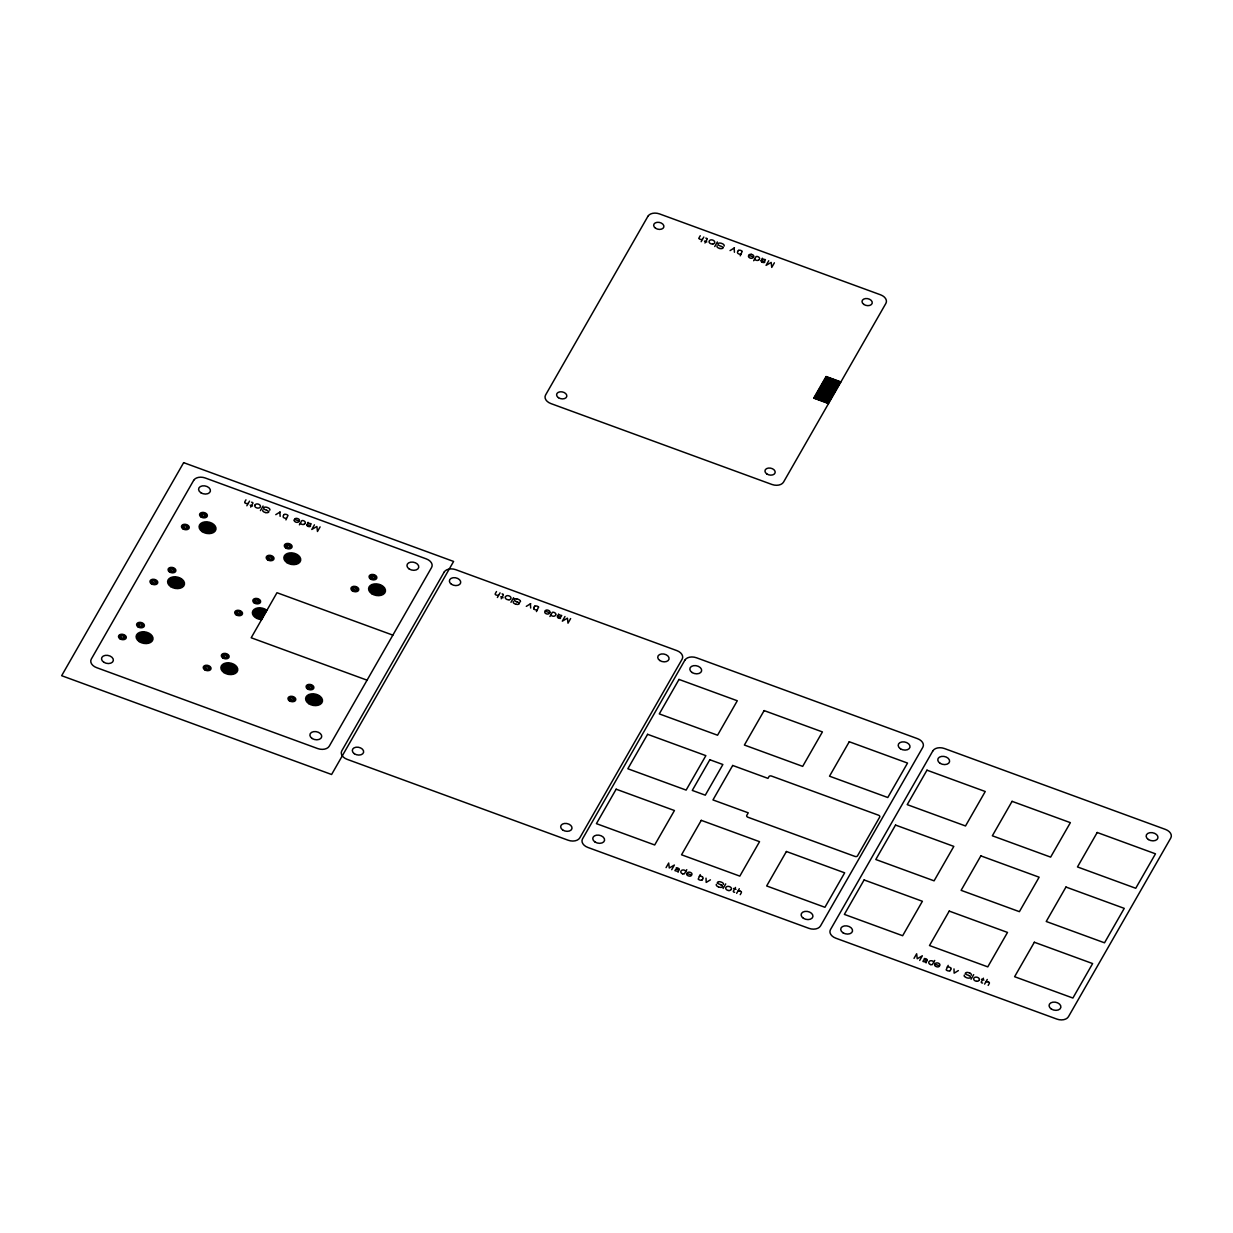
<?xml version="1.0" encoding="UTF-8"?>
<svg xmlns="http://www.w3.org/2000/svg" width="1233" height="1233" viewBox="0 0 1233 1233"><rect width="100%" height="100%" fill="white"/><g stroke="black" fill="none" stroke-linecap="round" stroke-linejoin="round"><path stroke-width="1.5" d="M306.832 525.104L307.341 526.059M557.362 616.793L557.871 617.748M761.115 261.026L761.624 261.982M679.337 869.404L678.982 868.556M927.293 960.153L926.939 959.305M723.401 884.431L723.447 883.753A1.957 1.325 11.6 0 0 723.124 883.229A3.113 2.096 11.6 0 0 721.968 882.412A9.278 6.257 11.6 0 0 721.428 882.181L721.32 882.15A3.884 2.62 11.6 0 0 720.534 881.888A2.42 1.634 11.6 0 0 717.298 882.751M971.357 975.18L971.388 974.502A1.957 1.325 11.6 0 0 971.08 973.978A3.113 2.096 11.6 0 0 969.924 973.161M262.799 509.938L262.737 510.755A1.957 1.325 11.6 0 0 263.045 511.279A3.113 2.096 11.6 0 0 264.201 512.096A9.278 6.257 11.6 0 0 264.756 512.327L264.848 512.358A3.884 2.62 11.6 0 0 265.634 512.604M513.329 601.627L513.267 602.444A1.957 1.325 11.6 0 0 513.575 602.968A3.113 2.096 11.6 0 0 514.731 603.785A9.278 6.257 11.6 0 0 515.286 604.016L515.379 604.047A3.884 2.62 11.6 0 0 516.165 604.309M717.082 245.86L717.02 246.677A1.957 1.325 11.6 0 0 717.329 247.201A3.113 2.096 11.6 0 0 718.485 248.003A9.278 6.257 11.6 0 0 719.039 248.234L719.132 248.28A3.884 2.62 11.6 0 0 719.918 248.527M306.986 524.749L307.926 523.1A2.774 1.88 11.6 0 0 308.065 522.314M557.516 616.438L558.457 614.789A2.774 1.88 11.6 0 0 558.595 614.003M761.27 260.656L762.21 259.007A2.774 1.88 11.6 0 0 762.348 258.221M926.199 962.156L927.139 960.507A8.585 5.795 11.6 0 1 925.937 960.276L925.027 960.045A3.021 2.034 11.6 0 0 923.794 959.86L922.931 961.447L926.199 962.202A2.774 1.88 11.6 0 0 926.075 962.942M260.456 510.616L263.076 506.023M510.986 602.305L513.606 597.712M714.739 246.538L717.359 241.945M723.093 888.484L725.728 883.891M971.049 979.233L973.685 974.64M244.704 502.016L245.968 499.843M246.862 505.777L249.528 501.137M250.684 507.087L252.873 503.264M285.933 519.894L287.998 515.44A2.959 1.988 11.6 0 0 284.129 514.392M314.446 524.826L311.795 529.466L316.896 526.491L317.467 531.485L320.102 526.876M495.25 593.705L496.498 591.532M698.988 237.938L700.236 235.75M497.392 597.481L500.059 592.842M701.145 241.699L703.812 237.06M501.214 598.776L503.403 594.953M704.968 242.993L707.156 239.171M536.463 611.583L538.528 607.129M740.216 255.817L742.235 251.316A2.959 1.988 11.6 0 0 738.413 250.314M564.976 616.515L562.325 621.155L567.427 618.18L567.997 623.174L570.632 618.565M768.729 260.749L766.078 265.372L771.18 262.398L771.75 267.391L774.386 262.799M823.906 395.993L830.734 384.064M666.067 867.631L668.702 863.023L669.272 868.017L674.374 865.042L671.723 869.681M700.236 874.613L698.217 879.114A2.959 1.988 11.6 0 0 702.039 880.115M733.296 891.243L735.5 887.421M736.656 893.355L739.307 888.716M740.216 894.665L741.465 892.492M914.023 958.38L916.658 953.772L917.229 958.765L922.33 955.791L919.679 960.43M948.192 965.362L946.173 969.862A2.959 1.988 11.6 0 0 949.996 970.864M981.252 981.992L983.456 978.17M984.612 984.104L987.263 979.464M988.172 985.414L989.421 983.24M299.388 524.826L301.761 520.696A1.896 1.279 11.6 0 1 303.549 520.727A2.805 1.896 11.6 0 1 305.198 523.362M753.671 260.749L756.045 256.618A1.896 1.279 11.6 0 1 757.833 256.649A2.805 1.896 11.6 0 1 759.482 259.284A3.591 2.42 11.6 0 1 758.218 260.333M549.918 616.515L552.292 612.385A1.896 1.279 11.6 0 1 554.079 612.416A2.805 1.896 11.6 0 1 555.729 615.067M686.781 869.681L684.407 873.812A1.896 1.279 11.6 0 1 682.62 873.781M934.737 960.43L932.364 964.56A1.896 1.279 11.6 0 1 930.576 964.53M310.516 526.214L309.915 526.63A2.682 1.819 11.6 0 1 307.926 526.291L307.865 526.352M764.768 262.182L764.337 262.506A2.682 1.819 11.6 0 1 762.21 262.213L762.148 262.275M275.776 514.67L280.153 511.957M730.059 250.592L734.436 247.864M526.306 606.359L530.683 603.646M706.031 878.158L706.185 882.427L710.408 879.838M953.988 968.907L954.142 973.176L958.349 970.587M702.271 239.372L702.224 239.387A2.189 1.48 11.6 0 1 700.421 239.372A1.896 1.279 11.6 0 1 699.003 238.586M247.941 503.465L247.987 503.449A2.189 1.48 11.6 0 1 246.138 503.449A1.896 1.279 11.6 0 1 244.72 502.679M498.517 595.138L498.471 595.154A2.189 1.48 11.6 0 1 496.668 595.154A1.896 1.279 11.6 0 1 495.25 594.368M738.182 891.058L738.243 891.043A2.189 1.48 11.6 0 1 740.031 891.043M986.138 981.807L986.184 981.792A2.189 1.48 11.6 0 1 987.987 981.807M762.21 258.961L765.431 259.67L764.707 261.273A3.021 2.034 11.6 0 1 763.489 261.149L762.626 260.918A8.585 5.795 11.6 0 0 761.316 260.625M307.926 523.054L311.148 523.748L310.423 525.366A3.021 2.034 11.6 0 1 309.206 525.227L308.342 525.011A8.585 5.795 11.6 0 0 307.032 524.703M558.457 614.743L561.724 615.498L560.861 617.055A3.021 2.034 11.6 0 1 559.736 616.932L558.734 616.67A8.585 5.795 11.6 0 0 557.563 616.392M678.088 871.469L674.929 870.652L675.838 869.142A3.021 2.034 11.6 0 1 676.963 869.265L677.98 869.527A8.585 5.795 11.6 0 0 679.136 869.804L678.258 871.407A2.774 1.88 11.6 0 0 678.119 872.193M741.079 254.183L740.447 254.229A3.098 2.081 11.6 0 1 738.906 253.952A2.389 1.618 11.6 0 1 737.704 253.166A3.113 2.096 11.6 0 1 737.642 251.732M537.326 609.95L536.632 610.011A3.098 2.081 11.6 0 1 535.153 609.734A2.389 1.618 11.6 0 1 533.966 608.932M699.296 876.247L700.082 876.185A3.098 2.081 11.6 0 1 701.546 876.463M947.252 966.996L948.023 966.934A3.098 2.081 11.6 0 1 949.502 967.211A2.389 1.618 11.6 0 1 950.705 968.013M753.533 257.034L748.801 255.293A8.693 5.857 11.6 0 0 748.554 256.017M704.444 241.098L706.833 241.961M840.906 381.937L826.095 376.512L813.734 398.12L828.53 403.545M299.249 521.112L294.517 519.37A8.693 5.857 11.6 0 0 294.271 520.11M549.779 612.801L545.048 611.075A8.693 5.857 11.6 0 0 544.816 611.799A2.836 1.911 11.6 0 0 544.816 612.462A2.065 1.387 11.6 0 0 545.202 613.094A2.589 1.757 11.6 0 0 547.806 614.034L548.423 613.942A3.93 2.651 11.6 0 0 549.07 613.649L549.486 613.325A12.854 8.662 11.6 0 0 549.826 612.739L549.872 612.662A2.636 1.772 11.6 0 0 549.687 611.214A2.127 1.433 11.6 0 0 548.901 610.582A3.869 2.605 11.6 0 0 547.853 610.181A2.05 1.387 11.6 0 0 546.049 610.196A8.847 5.965 11.6 0 0 545.387 610.582M250.16 505.176L252.549 506.039M500.69 596.864L503.079 597.743M392.849 635.134L276.978 592.719L251.193 637.769L367.064 680.169M733.62 888.454L736.009 889.332M981.576 979.202L983.965 980.081M686.92 873.396L691.667 875.122A8.693 5.857 11.6 0 0 691.898 874.397A2.836 1.911 11.6 0 0 691.898 873.735A2.065 1.387 11.6 0 0 691.497 873.103A2.589 1.757 11.6 0 0 688.893 872.163L688.276 872.255A3.93 2.651 11.6 0 0 687.629 872.548L687.213 872.872A12.854 8.662 11.6 0 0 686.873 873.457A2.636 1.772 11.6 0 0 687.012 874.983A2.127 1.433 11.6 0 0 687.798 875.615A3.869 2.605 11.6 0 0 688.862 876.016A2.05 1.387 11.6 0 0 690.65 876A8.847 5.965 11.6 0 0 691.312 875.615M934.876 964.144L939.608 965.871A8.693 5.857 11.6 0 0 939.854 965.146A2.836 1.911 11.6 0 0 939.839 964.483A2.065 1.387 11.6 0 0 939.454 963.852A2.589 1.757 11.6 0 0 936.849 962.911L936.232 963.004A3.93 2.651 11.6 0 0 935.585 963.297L935.169 963.62A12.854 8.662 11.6 0 0 934.83 964.206A2.636 1.772 11.6 0 0 934.968 965.732A2.127 1.433 11.6 0 0 935.755 966.364A3.869 2.605 11.6 0 0 936.818 966.764A2.05 1.387 11.6 0 0 938.606 966.749A8.847 5.965 11.6 0 0 939.269 966.364M718.407 886.851L717.883 886.604A3.437 2.312 11.6 0 1 717.221 886.25A3.684 2.481 11.6 0 1 716.851 885.926A3.129 2.112 11.6 0 1 716.558 885.587A2.574 1.726 11.6 0 1 716.25 884.801A7.09 4.778 11.6 0 1 716.465 884.277M722.168 885.51L722.507 886.357A2.851 1.927 11.6 0 1 722.045 887.144A2.558 1.726 11.6 0 1 720.026 887.313A4.146 2.805 11.6 0 1 718.5 886.897M734.174 248.064L734.421 252.256M530.421 603.846L530.668 608.039M279.891 512.157L280.138 516.35M705.815 238.139A1.896 1.279 11.6 0 1 707.033 238.586M712.859 244.011A3.052 2.065 11.6 0 0 714.678 241.807A3.052 2.065 11.6 0 0 711.503 239.849A2.451 1.649 11.6 0 0 709.746 240.42L709.422 240.774A4.917 3.314 11.6 0 0 709.252 241.036A2.928 1.973 11.6 0 0 709.823 243.163A2.928 1.973 11.6 0 0 712.828 243.98M723.154 247.679A2.42 1.634 11.6 0 1 719.98 248.419M722.723 247.54A1.973 1.325 11.6 0 0 722.615 247.186A2.774 1.865 11.6 0 0 720.92 246.215A9.664 6.519 11.6 0 1 719.579 245.66A4.316 2.913 11.6 0 1 718.253 244.935L717.96 244.011A2.851 1.927 11.6 0 1 718.407 243.286A2.558 1.726 11.6 0 1 720.426 243.117A4.146 2.805 11.6 0 1 721.952 243.533L722.569 243.81A3.437 2.312 11.6 0 1 723.232 244.18A3.684 2.481 11.6 0 1 723.601 244.504A3.129 2.112 11.6 0 1 723.894 244.843A2.574 1.726 11.6 0 1 724.218 245.614A7.09 4.778 11.6 0 1 723.987 246.138M737.75 251.378A2.944 1.988 11.6 0 1 738.582 250.53M758.187 260.302A2.451 1.649 11.6 0 1 754.642 259.13M749.14 254.799A8.847 5.965 11.6 0 1 749.818 254.43A2.05 1.387 11.6 0 1 751.591 254.414M751.606 254.399A3.869 2.605 11.6 0 1 752.654 254.815A2.127 1.433 11.6 0 1 753.425 255.447A2.636 1.772 11.6 0 1 753.64 256.88L753.579 256.973A12.854 8.662 11.6 0 1 753.255 257.558L752.824 257.882A3.93 2.651 11.6 0 1 752.176 258.159L751.56 258.283A2.589 1.757 11.6 0 1 748.97 257.312A2.065 1.387 11.6 0 1 748.57 256.68A2.836 1.911 11.6 0 1 748.57 256.017M261.581 619.598A8.539 5.764 11.6 0 1 252.888 610.813A8.539 5.764 11.6 0 1 266.898 610.335M262.059 618.781A7.352 4.947 11.6 0 1 253.967 614.65A7.352 4.947 11.6 0 1 257.219 608.963A7.352 4.947 11.6 0 1 266.42 611.152M262.552 617.918A6.15 4.146 11.6 0 1 255.169 614.666A6.15 4.146 11.6 0 1 258.021 609.672A6.15 4.146 11.6 0 1 265.927 612.015M263.107 616.947A4.947 3.345 11.6 0 1 256.387 614.697A4.947 3.345 11.6 0 1 258.853 610.397A4.947 3.345 11.6 0 1 265.372 612.986M740.016 891.182A1.896 1.279 11.6 0 1 741.449 891.829M734.652 892.291A1.896 1.279 11.6 0 1 733.419 891.844M728.95 890.565A3.052 2.065 11.6 0 1 725.775 888.623A3.052 2.065 11.6 0 1 727.609 886.404A2.928 1.973 11.6 0 1 730.645 887.251A2.928 1.973 11.6 0 1 731.308 889.409M731.2 889.378A4.917 3.314 11.6 0 1 731.03 889.656L730.707 889.995A2.451 1.649 11.6 0 1 728.95 890.519M717.729 882.874A1.973 1.325 11.6 0 0 717.837 883.244A2.774 1.865 11.6 0 0 719.548 884.215A9.664 6.519 11.6 0 1 720.873 884.77M720.858 884.785A4.316 2.913 11.6 0 1 722.199 885.494M702.702 879.037A2.944 1.988 11.6 0 1 701.87 879.9M702.825 878.697A3.113 2.096 11.6 0 0 702.841 877.249A2.389 1.618 11.6 0 0 701.562 876.447M682.604 873.812A2.805 1.896 11.6 0 1 680.97 871.13A3.591 2.42 11.6 0 1 682.25 870.097A2.451 1.649 11.6 0 1 685.81 871.299M676.239 867.801A2.682 1.819 11.6 0 1 678.242 868.217M924.195 958.55A2.682 1.819 11.6 0 1 926.199 958.966M930.561 964.56A2.805 1.896 11.6 0 1 928.927 961.879A3.591 2.42 11.6 0 1 930.206 960.846A2.451 1.649 11.6 0 1 933.766 962.048M950.658 969.785A2.944 1.988 11.6 0 1 949.826 970.648M950.797 967.997A3.113 2.096 11.6 0 1 950.782 969.446M969.924 973.161A9.278 6.257 11.6 0 0 969.385 972.929L969.277 972.899A3.884 2.62 11.6 0 0 968.491 972.637A2.42 1.634 11.6 0 0 965.254 973.5M965.686 973.623A1.973 1.325 11.6 0 0 965.793 973.993A2.774 1.865 11.6 0 0 967.489 974.964A9.664 6.519 11.6 0 1 968.83 975.519M968.814 975.534A4.316 2.913 11.6 0 1 970.155 976.243L970.463 977.106A2.851 1.927 11.6 0 1 970.001 977.892A2.558 1.726 11.6 0 1 967.982 978.062A4.146 2.805 11.6 0 1 966.456 977.646L965.84 977.353A3.437 2.312 11.6 0 1 965.177 976.998A3.684 2.481 11.6 0 1 964.807 976.675A3.129 2.112 11.6 0 1 964.514 976.336M964.53 976.336A2.574 1.726 11.6 0 1 964.191 975.55A7.09 4.778 11.6 0 1 964.422 975.026M976.906 981.314A3.052 2.065 11.6 0 1 973.731 979.372A3.052 2.065 11.6 0 1 975.55 977.153A2.928 1.973 11.6 0 1 978.601 978A2.928 1.973 11.6 0 1 979.264 980.158M979.156 980.127A4.917 3.314 11.6 0 1 978.987 980.405L978.663 980.744A2.451 1.649 11.6 0 1 976.906 981.268M982.593 983.04A1.896 1.279 11.6 0 1 981.376 982.593M987.972 981.93A1.896 1.279 11.6 0 1 989.405 982.578M294.857 518.893A8.847 5.965 11.6 0 1 295.535 518.507A2.05 1.387 11.6 0 1 297.307 518.507A3.869 2.605 11.6 0 1 298.371 518.893A2.127 1.433 11.6 0 1 299.141 519.525A2.636 1.772 11.6 0 1 299.357 520.973L299.311 521.05A12.854 8.662 11.6 0 1 298.972 521.636L298.648 521.898A3.93 2.651 11.6 0 1 297.893 522.253L297.276 522.36A2.589 1.757 11.6 0 1 294.687 521.389A2.065 1.387 11.6 0 1 294.286 520.758A2.836 1.911 11.6 0 1 294.286 520.11M305.121 523.347A3.591 2.42 11.6 0 1 303.934 524.41M303.904 524.379A2.451 1.649 11.6 0 1 300.359 523.208M283.467 515.456A2.944 1.988 11.6 0 1 284.299 514.608M283.359 515.81A3.113 2.096 11.6 0 0 283.328 517.259A2.389 1.618 11.6 0 0 284.607 518.06A3.098 2.081 11.6 0 0 286.056 518.353M268.886 511.757A2.42 1.634 11.6 0 1 265.696 512.496M268.455 511.618A1.973 1.325 11.6 0 0 268.332 511.263A2.774 1.865 11.6 0 0 266.636 510.292M266.636 510.246A9.664 6.519 11.6 0 1 265.295 509.738A4.316 2.913 11.6 0 1 263.97 509.013L263.677 508.104A2.851 1.927 11.6 0 1 264.124 507.364A2.558 1.726 11.6 0 1 266.143 507.195A4.146 2.805 11.6 0 1 267.684 507.611L268.285 507.904A3.437 2.312 11.6 0 1 268.948 508.258A3.684 2.481 11.6 0 1 269.318 508.582A3.129 2.112 11.6 0 1 269.611 508.921A2.574 1.726 11.6 0 1 269.935 509.691A7.09 4.778 11.6 0 1 269.719 510.231M251.532 502.216A1.896 1.279 11.6 0 1 252.75 502.663M560.476 618.396A2.682 1.819 11.6 0 1 558.457 617.98M555.651 615.036A3.591 2.42 11.6 0 1 554.465 616.099A2.451 1.649 11.6 0 1 550.889 614.897M534.66 606.081A2.959 1.988 11.6 0 1 538.59 607.052M533.997 607.16A2.944 1.988 11.6 0 1 534.829 606.297M533.874 608.948A3.113 2.096 11.6 0 1 533.889 607.499M519.417 603.446A2.42 1.634 11.6 0 1 516.226 604.201M518.862 602.952A1.973 1.325 11.6 0 1 518.985 603.322M517.166 601.981A2.774 1.865 11.6 0 1 518.954 602.922M517.166 601.935A9.664 6.519 11.6 0 1 515.826 601.427M515.841 601.411A4.316 2.913 11.6 0 1 514.5 600.702L514.207 599.793A2.851 1.927 11.6 0 1 514.654 599.053M514.7 599.068A2.558 1.726 11.6 0 1 516.673 598.884M516.689 598.868A4.146 2.805 11.6 0 1 518.214 599.3L518.816 599.592A3.437 2.312 11.6 0 1 519.478 599.947A3.684 2.481 11.6 0 1 519.848 600.271A3.129 2.112 11.6 0 1 520.141 600.61A2.574 1.726 11.6 0 1 520.465 601.396M520.418 601.38A7.09 4.778 11.6 0 1 520.249 601.92M509.106 599.793A3.052 2.065 11.6 0 0 510.924 597.573A3.052 2.065 11.6 0 0 507.749 595.631A2.451 1.649 11.6 0 0 505.992 596.202L505.777 596.418A4.917 3.314 11.6 0 0 505.499 596.818M509.075 599.747A2.928 1.973 11.6 0 1 506.069 598.945A2.928 1.973 11.6 0 1 505.407 596.787M502.062 593.905A1.896 1.279 11.6 0 1 503.28 594.352M143.228 637.43C146.342 641.006 146.126 634.517 143.228 637.43M174.716 582.454C177.398 586.029 178.076 579.803 174.747 582.33M206.204 527.477C208.932 531.084 209.518 524.703 206.219 527.416M227.982 668.456C230.987 672.062 230.972 665.543 227.982 668.456M259.469 613.479C262.552 616.962 262.382 610.736 259.5 613.356M290.957 558.503C293.408 562.125 294.517 555.883 290.957 558.441M312.735 699.465C315.802 703.041 315.694 696.568 312.735 699.465M375.695 589.513C378.361 593.15 378.901 586.846 375.711 589.451M183.655 462.652L61.65 675.699L331.6 774.494L453.605 561.447L183.655 462.652M193.643 480.392L91.304 659.069A9.124 6.15 11.6 0 0 96.621 667.654L317.667 748.554A9.124 6.15 11.6 0 0 329.273 746.165L431.596 567.473A9.124 6.15 11.6 0 0 426.279 558.888L205.248 477.988A9.124 6.15 11.6 0 0 193.643 480.392M444.173 572.081L341.834 750.758A9.124 6.15 11.6 0 0 347.151 759.343L568.197 840.243A9.124 6.15 11.6 0 0 579.803 837.854L682.126 659.177A9.124 6.15 11.6 0 0 676.809 650.592L455.778 569.692A9.124 6.15 11.6 0 0 444.173 572.081M647.926 216.299L545.587 394.992A9.124 6.15 11.6 0 0 550.904 403.576L771.95 484.477A9.124 6.15 11.6 0 0 783.556 482.072L885.88 303.395A9.124 6.15 11.6 0 0 880.562 294.81L659.516 213.91A9.124 6.15 11.6 0 0 647.926 216.299M826.341 376.897L814.242 398.012L828.299 403.16L840.397 382.045L826.341 376.897M826.572 377.267L814.736 397.92L828.067 402.79L839.889 382.138L826.572 377.267M826.804 377.637L815.244 397.812L827.836 402.42L839.38 382.245L826.804 377.637M827.035 378.022L815.753 397.704L827.605 402.035L838.872 382.353L827.035 378.022M827.266 378.392L816.261 397.596L827.374 401.665L838.363 382.461L827.266 378.392M827.497 378.762L816.77 397.488L827.143 401.295L837.854 382.569L827.497 378.762M827.728 379.147L817.279 397.396L826.896 400.91L837.346 382.662L827.728 379.147M827.96 379.517L817.787 397.288L826.665 400.54L836.837 382.769L827.96 379.517M828.191 379.903L818.296 397.18L826.434 400.155L836.344 382.877L828.191 379.903M828.422 380.273L818.804 397.072L826.202 399.785L835.835 382.985L828.422 380.273M828.653 380.643L819.313 396.98L825.971 399.415L835.327 383.078L828.653 380.643M828.9 381.028L819.822 396.872L825.74 399.03L834.818 383.186L828.9 381.028M829.131 381.398L820.33 396.764L825.509 398.66L834.309 383.293L829.131 381.398M829.362 381.768L820.839 396.656L825.278 398.29L833.801 383.401L829.362 381.768M829.593 382.153L821.348 396.548L825.047 397.905L833.292 383.509L829.593 382.153M829.824 382.523L821.856 396.456L824.815 397.535L832.784 383.602L829.824 382.523M830.056 382.893L822.349 396.348L824.584 397.165L832.275 383.71L830.056 382.893M830.287 383.278L822.858 396.24L824.338 396.779L831.766 383.817L830.287 383.278M830.518 383.648L823.367 396.132L831.258 383.925L830.518 383.648M684.87 660.179L582.546 838.856A9.124 6.15 11.6 0 0 587.864 847.441L808.894 928.341A9.124 6.15 11.6 0 0 820.5 925.952L922.839 747.26A9.124 6.15 11.6 0 0 917.522 738.675L696.475 657.775A9.124 6.15 11.6 0 0 684.87 660.179M616.146 789.197L596.418 823.644L654.692 844.975L674.436 810.528L616.146 789.197M647.587 734.313L627.844 768.76L686.134 790.091L705.862 755.644L647.587 734.313M679.013 679.429L659.285 713.892L717.56 735.222L737.288 700.76L679.013 679.429M709.838 759.744L692.283 790.415L705.291 795.177L722.862 764.506L709.838 759.744M701.269 820.346L681.541 854.793L739.815 876.124L759.543 841.677L701.269 820.346M732.695 765.462L712.967 799.924L748.246 812.824L746.782 815.367A2.004 1.341 11.6 0 0 747.953 817.248L854.947 856.411A2.004 1.341 11.6 0 0 857.49 855.887L879.699 817.094A2.004 1.341 11.6 0 0 878.543 815.213L771.534 776.066A2.004 1.341 11.6 0 0 769.007 776.574L767.974 778.377L732.695 765.462M764.121 710.593L744.393 745.04L802.683 766.371L822.411 731.909L764.121 710.593M786.392 851.494L766.664 885.957L824.939 907.288L844.667 872.825L786.392 851.494M849.244 741.742L829.516 776.189L887.791 797.52L907.534 763.073L849.244 741.742M932.826 750.928L830.487 929.605A9.124 6.15 11.6 0 0 835.804 938.19L1056.851 1019.09A9.124 6.15 11.6 0 0 1068.456 1016.701L1170.78 838.008A9.124 6.15 11.6 0 0 1165.462 829.424L944.432 748.523A9.124 6.15 11.6 0 0 932.826 750.928M864.102 879.946L844.374 914.393L902.648 935.724L922.392 901.277L864.102 879.946M895.528 825.062L875.8 859.509L934.09 880.84L953.818 846.393L895.528 825.062M926.969 770.178L907.226 804.64L965.516 825.971L985.244 791.509L926.969 770.178M949.225 911.095L929.497 945.541L987.772 966.872L1007.5 932.425L949.225 911.095M980.851 855.872L961.108 890.334L1019.398 911.665L1039.126 877.202L980.851 855.872M1012.077 801.342L992.349 835.789L1050.639 857.12L1070.367 822.658L1012.077 801.342M1034.348 942.243L1014.605 976.706L1072.895 998.036L1092.623 963.574L1034.348 942.243M1065.959 887.036L1046.231 921.483L1104.521 942.813L1124.249 908.367L1065.959 887.036M1097.2 832.491L1077.472 866.938L1135.747 888.269L1155.475 853.822L1097.2 832.491M255.246 504.729L255.154 504.852A4.917 3.314 11.6 0 0 254.969 505.129A2.928 1.973 11.6 0 0 255.539 507.241A2.928 1.973 11.6 0 0 258.545 508.058A3.052 2.065 11.6 0 0 260.394 505.884A3.052 2.065 11.6 0 0 257.219 503.927A2.451 1.649 11.6 0 0 255.462 504.513L255.246 504.729M863.871 304.443A5.179 3.483 11.6 0 0 872.193 303.256A5.179 3.483 11.6 0 0 865.396 298.586A5.179 3.483 11.6 0 0 863.871 304.443M655.509 228.197A5.179 3.483 11.6 0 0 663.832 227.011A5.179 3.483 11.6 0 0 657.035 222.341A5.179 3.483 11.6 0 0 655.509 228.197M558.441 397.689A5.179 3.483 11.6 0 0 566.764 396.502A5.179 3.483 11.6 0 0 559.967 391.832A5.179 3.483 11.6 0 0 558.441 397.689M766.803 473.934A5.179 3.483 11.6 0 0 775.125 472.748A5.179 3.483 11.6 0 0 768.329 468.078A5.179 3.483 11.6 0 0 766.803 473.934M152.877 582.7A1.572 1.063 11.6 0 0 155.404 582.33A1.572 1.063 11.6 0 0 153.339 580.913A1.572 1.063 11.6 0 0 152.877 582.7M152.106 583.24A2.774 1.865 11.6 0 0 156.576 582.608A2.774 1.865 11.6 0 0 152.938 580.096A2.774 1.865 11.6 0 0 152.106 583.24M170.971 570.817A1.572 1.063 11.6 0 0 173.499 570.463A1.572 1.063 11.6 0 0 171.449 569.045A1.572 1.063 11.6 0 0 170.971 570.817M170.216 571.357A2.774 1.865 11.6 0 0 174.67 570.725A2.774 1.865 11.6 0 0 171.033 568.228A2.774 1.865 11.6 0 0 170.216 571.357M174.439 583.856A2.558 1.726 11.6 0 0 178.554 583.255A2.558 1.726 11.6 0 0 175.178 580.959A2.558 1.726 11.6 0 0 174.439 583.856M173.699 584.411A3.761 2.528 11.6 0 0 179.725 583.517A3.761 2.528 11.6 0 0 174.762 580.157A3.761 2.528 11.6 0 0 173.699 584.411M172.944 584.951A4.947 3.345 11.6 0 0 180.881 583.779A4.947 3.345 11.6 0 0 174.346 579.34A4.947 3.345 11.6 0 0 172.944 584.951M172.188 585.505A6.15 4.146 11.6 0 0 182.052 584.057A6.15 4.146 11.6 0 0 173.93 578.539A6.15 4.146 11.6 0 0 172.188 585.505M171.433 586.045A7.352 4.947 11.6 0 0 183.224 584.319A7.352 4.947 11.6 0 0 173.514 577.722A7.352 4.947 11.6 0 0 171.433 586.045M169.445 571.896A3.961 2.682 11.6 0 0 175.841 571.002A3.961 2.682 11.6 0 0 170.632 567.411A3.961 2.682 11.6 0 0 169.445 571.896M151.351 583.779A3.976 2.682 11.6 0 0 157.732 582.87A3.976 2.682 11.6 0 0 152.522 579.294A3.976 2.682 11.6 0 0 151.351 583.779M170.678 586.6A8.539 5.764 11.6 0 0 184.395 584.581A8.539 5.764 11.6 0 0 173.098 576.905A8.539 5.764 11.6 0 0 170.678 586.6M236.089 614.789A3.976 2.682 11.6 0 0 242.485 613.895A3.976 2.682 11.6 0 0 237.275 610.304A3.976 2.682 11.6 0 0 236.089 614.789M254.198 602.922A3.961 2.682 11.6 0 0 260.579 602.012A3.961 2.682 11.6 0 0 255.385 598.437A3.961 2.682 11.6 0 0 254.198 602.922M258.437 615.421A3.761 2.528 11.6 0 0 264.463 614.543A3.761 2.528 11.6 0 0 259.516 611.167A3.761 2.528 11.6 0 0 258.437 615.421M259.192 614.882A2.558 1.726 11.6 0 0 263.307 614.281A2.558 1.726 11.6 0 0 259.916 611.984A2.558 1.726 11.6 0 0 259.192 614.882M254.969 602.382A2.774 1.865 11.6 0 0 259.423 601.75A2.774 1.865 11.6 0 0 255.786 599.238A2.774 1.865 11.6 0 0 254.969 602.382M255.724 601.827A1.572 1.063 11.6 0 0 258.252 601.473A1.572 1.063 11.6 0 0 256.187 600.055A1.572 1.063 11.6 0 0 255.724 601.827M236.859 614.25A2.774 1.865 11.6 0 0 241.314 613.618A2.774 1.865 11.6 0 0 237.676 611.121A2.774 1.865 11.6 0 0 236.859 614.25M237.615 613.71A1.572 1.063 11.6 0 0 240.158 613.356A1.572 1.063 11.6 0 0 238.092 611.938A1.572 1.063 11.6 0 0 237.615 613.71M312.149 738.49A5.995 4.038 11.6 0 0 321.674 736.887A5.995 4.038 11.6 0 0 313.598 731.647A5.995 4.038 11.6 0 0 312.149 738.49M121.389 637.677A1.572 1.063 11.6 0 0 123.917 637.307A1.572 1.063 11.6 0 0 121.851 635.889A1.572 1.063 11.6 0 0 121.389 637.677M120.618 638.216A2.774 1.865 11.6 0 0 125.088 637.584A2.774 1.865 11.6 0 0 121.45 635.072A2.774 1.865 11.6 0 0 120.618 638.216M139.483 625.794A1.572 1.063 11.6 0 0 142.026 625.439A1.572 1.063 11.6 0 0 139.961 624.021A1.572 1.063 11.6 0 0 139.483 625.794M138.728 626.333A2.774 1.865 11.6 0 0 143.182 625.701A2.774 1.865 11.6 0 0 139.56 623.204A2.774 1.865 11.6 0 0 138.728 626.333M142.966 638.833A2.558 1.726 11.6 0 0 147.066 638.232A2.558 1.726 11.6 0 0 143.691 635.935A2.558 1.726 11.6 0 0 142.966 638.833M142.211 639.388A3.761 2.528 11.6 0 0 148.237 638.494A3.761 2.528 11.6 0 0 143.275 635.134A3.761 2.528 11.6 0 0 142.211 639.388M141.456 639.927A4.947 3.345 11.6 0 0 149.409 638.756A4.947 3.345 11.6 0 0 142.858 634.317A4.947 3.345 11.6 0 0 141.456 639.927M140.701 640.482A6.15 4.146 11.6 0 0 150.565 639.033A6.15 4.146 11.6 0 0 142.442 633.515A6.15 4.146 11.6 0 0 140.701 640.482M139.946 641.021A7.352 4.947 11.6 0 0 151.736 639.295A7.352 4.947 11.6 0 0 142.026 632.699A7.352 4.947 11.6 0 0 139.946 641.021M137.973 626.873A3.961 2.682 11.6 0 0 144.353 625.979A3.961 2.682 11.6 0 0 139.144 622.388A3.961 2.682 11.6 0 0 137.973 626.873M119.863 638.756A3.976 2.682 11.6 0 0 126.259 637.846A3.976 2.682 11.6 0 0 121.05 634.271A3.976 2.682 11.6 0 0 119.863 638.756M139.19 641.576A8.539 5.764 11.6 0 0 152.907 639.557A8.539 5.764 11.6 0 0 141.625 631.882A8.539 5.764 11.6 0 0 139.19 641.576M290.88 699.697A1.572 1.063 11.6 0 0 293.423 699.342A1.572 1.063 11.6 0 0 291.358 697.924A1.572 1.063 11.6 0 0 290.88 699.697M290.125 700.252A2.774 1.865 11.6 0 0 294.579 699.62A2.774 1.865 11.6 0 0 290.942 697.107A2.774 1.865 11.6 0 0 290.125 700.252M308.99 687.829A1.572 1.063 11.6 0 0 311.517 687.475A1.572 1.063 11.6 0 0 309.452 686.057A1.572 1.063 11.6 0 0 308.99 687.829M308.219 688.368A2.774 1.865 11.6 0 0 312.689 687.737A2.774 1.865 11.6 0 0 309.051 685.24A2.774 1.865 11.6 0 0 308.219 688.368M312.458 700.868A2.558 1.726 11.6 0 0 316.557 700.267A2.558 1.726 11.6 0 0 313.182 697.97A2.558 1.726 11.6 0 0 312.458 700.868M311.702 701.423A3.761 2.528 11.6 0 0 317.729 700.529A3.761 2.528 11.6 0 0 312.766 697.169A3.761 2.528 11.6 0 0 311.702 701.423M310.947 701.962A4.947 3.345 11.6 0 0 318.9 700.791A4.947 3.345 11.6 0 0 312.365 696.352A4.947 3.345 11.6 0 0 310.947 701.962M310.192 702.517A6.15 4.146 11.6 0 0 320.071 701.068A6.15 4.146 11.6 0 0 311.949 695.551A6.15 4.146 11.6 0 0 310.192 702.517M309.437 703.057A7.352 4.947 11.6 0 0 321.243 701.33A7.352 4.947 11.6 0 0 311.533 694.734A7.352 4.947 11.6 0 0 309.437 703.057M307.464 688.908A3.961 2.682 11.6 0 0 313.845 688.014A3.961 2.682 11.6 0 0 308.651 684.423A3.961 2.682 11.6 0 0 307.464 688.908M289.354 700.791A3.976 2.682 11.6 0 0 295.75 699.882A3.976 2.682 11.6 0 0 290.541 696.306A3.976 2.682 11.6 0 0 289.354 700.791M803.377 918.277A5.995 4.038 11.6 0 0 812.901 916.674A5.995 4.038 11.6 0 0 804.825 911.434A5.995 4.038 11.6 0 0 803.377 918.277M595.03 842.016A5.995 4.038 11.6 0 0 604.54 840.428A5.995 4.038 11.6 0 0 596.464 835.173A5.995 4.038 11.6 0 0 595.03 842.016M692.098 672.524A5.995 4.038 11.6 0 0 701.608 670.937A5.995 4.038 11.6 0 0 693.532 665.681A5.995 4.038 11.6 0 0 692.098 672.524M900.444 748.785A5.995 4.038 11.6 0 0 909.969 747.183A5.995 4.038 11.6 0 0 901.893 741.942A5.995 4.038 11.6 0 0 900.444 748.785M1148.401 839.534A5.995 4.038 11.6 0 0 1157.926 837.931A5.995 4.038 11.6 0 0 1149.85 832.691A5.995 4.038 11.6 0 0 1148.401 839.534M940.039 763.273A5.995 4.038 11.6 0 0 949.564 761.686A5.995 4.038 11.6 0 0 941.488 756.43A5.995 4.038 11.6 0 0 940.039 763.273M842.971 932.765A5.995 4.038 11.6 0 0 852.496 931.177A5.995 4.038 11.6 0 0 844.42 925.921A5.995 4.038 11.6 0 0 842.971 932.765M1051.333 1009.026A5.995 4.038 11.6 0 0 1060.858 1007.423A5.995 4.038 11.6 0 0 1052.782 1002.182A5.995 4.038 11.6 0 0 1051.333 1009.026M103.788 662.229A5.995 4.038 11.6 0 0 113.313 660.641A5.995 4.038 11.6 0 0 105.237 655.386A5.995 4.038 11.6 0 0 103.788 662.229M200.856 492.738A5.995 4.038 11.6 0 0 210.381 491.15A5.995 4.038 11.6 0 0 202.304 485.894A5.995 4.038 11.6 0 0 200.856 492.738M409.217 568.999A5.995 4.038 11.6 0 0 418.727 567.396A5.995 4.038 11.6 0 0 410.666 562.156A5.995 4.038 11.6 0 0 409.217 568.999M354.333 753.717A5.749 3.884 11.6 0 0 363.581 752.392A5.749 3.884 11.6 0 0 356.029 747.213A5.749 3.884 11.6 0 0 354.333 753.717M451.401 584.226A5.749 3.884 11.6 0 0 460.649 582.901A5.749 3.884 11.6 0 0 453.097 577.722A5.749 3.884 11.6 0 0 451.401 584.226M659.747 660.487A5.749 3.884 11.6 0 0 669.01 659.162A5.749 3.884 11.6 0 0 661.443 653.983A5.749 3.884 11.6 0 0 659.747 660.487M562.695 829.979A5.749 3.884 11.6 0 0 571.942 828.653A5.749 3.884 11.6 0 0 564.375 823.474A5.749 3.884 11.6 0 0 562.695 829.979M308.682 703.611A8.539 5.764 11.6 0 0 322.399 701.592A8.539 5.764 11.6 0 0 311.117 693.917A8.539 5.764 11.6 0 0 308.682 703.611M223.944 672.586A8.539 5.764 11.6 0 0 237.661 670.567A8.539 5.764 11.6 0 0 226.363 662.907A8.539 5.764 11.6 0 0 223.944 672.586M204.616 669.766A3.976 2.682 11.6 0 0 210.997 668.872A3.976 2.682 11.6 0 0 205.788 665.281A3.976 2.682 11.6 0 0 204.616 669.766M222.711 657.898A3.961 2.682 11.6 0 0 229.107 656.989A3.961 2.682 11.6 0 0 223.897 653.413A3.961 2.682 11.6 0 0 222.711 657.898M224.699 672.047A7.352 4.947 11.6 0 0 236.489 670.305A7.352 4.947 11.6 0 0 226.78 663.708A7.352 4.947 11.6 0 0 224.699 672.047M225.454 671.492A6.15 4.146 11.6 0 0 235.318 670.043A6.15 4.146 11.6 0 0 227.196 664.525A6.15 4.146 11.6 0 0 225.454 671.492M226.209 670.952A4.947 3.345 11.6 0 0 234.147 669.781A4.947 3.345 11.6 0 0 227.612 665.342A4.947 3.345 11.6 0 0 226.209 670.952M226.949 670.398A3.761 2.528 11.6 0 0 232.975 669.519A3.761 2.528 11.6 0 0 228.028 666.144A3.761 2.528 11.6 0 0 226.949 670.398M227.704 669.858A2.558 1.726 11.6 0 0 231.819 669.257A2.558 1.726 11.6 0 0 228.444 666.961A2.558 1.726 11.6 0 0 227.704 669.858M223.481 657.359A2.774 1.865 11.6 0 0 227.935 656.727A2.774 1.865 11.6 0 0 224.298 654.214A2.774 1.865 11.6 0 0 223.481 657.359M224.236 656.804A1.572 1.063 11.6 0 0 226.764 656.449A1.572 1.063 11.6 0 0 224.699 655.031A1.572 1.063 11.6 0 0 224.236 656.804M205.372 669.226A2.774 1.865 11.6 0 0 209.841 668.594A2.774 1.865 11.6 0 0 206.204 666.097A2.774 1.865 11.6 0 0 205.372 669.226M206.127 668.687A1.572 1.063 11.6 0 0 208.67 668.332A1.572 1.063 11.6 0 0 206.605 666.914A1.572 1.063 11.6 0 0 206.127 668.687M184.349 527.724A1.572 1.063 11.6 0 0 186.892 527.354A1.572 1.063 11.6 0 0 184.827 525.936A1.572 1.063 11.6 0 0 184.349 527.724M183.594 528.263A2.774 1.865 11.6 0 0 188.063 527.632A2.774 1.865 11.6 0 0 184.426 525.119A2.774 1.865 11.6 0 0 183.594 528.263M202.459 515.841A1.572 1.063 11.6 0 0 204.986 515.486A1.572 1.063 11.6 0 0 202.921 514.069A1.572 1.063 11.6 0 0 202.459 515.841M201.703 516.38A2.774 1.865 11.6 0 0 206.158 515.748A2.774 1.865 11.6 0 0 202.52 513.252A2.774 1.865 11.6 0 0 201.703 516.38M205.926 528.88A2.558 1.726 11.6 0 0 210.042 528.279A2.558 1.726 11.6 0 0 206.651 525.982A2.558 1.726 11.6 0 0 205.926 528.88M205.171 529.435A3.761 2.528 11.6 0 0 211.197 528.541A3.761 2.528 11.6 0 0 206.25 525.181A3.761 2.528 11.6 0 0 205.171 529.435M204.416 529.974A4.947 3.345 11.6 0 0 212.369 528.803A4.947 3.345 11.6 0 0 205.834 524.364A4.947 3.345 11.6 0 0 204.416 529.974M203.676 530.529A6.15 4.146 11.6 0 0 213.54 529.08A6.15 4.146 11.6 0 0 205.418 523.563A6.15 4.146 11.6 0 0 203.676 530.529M202.921 531.069A7.352 4.947 11.6 0 0 214.712 529.342A7.352 4.947 11.6 0 0 205.002 522.746A7.352 4.947 11.6 0 0 202.921 531.069M200.933 516.92A3.961 2.682 11.6 0 0 207.329 516.026A3.961 2.682 11.6 0 0 202.12 512.435A3.961 2.682 11.6 0 0 200.933 516.92M182.838 528.803A3.976 2.682 11.6 0 0 189.219 527.894A3.976 2.682 11.6 0 0 184.01 524.318A3.976 2.682 11.6 0 0 182.838 528.803M202.166 531.623A8.539 5.764 11.6 0 0 215.883 529.604A8.539 5.764 11.6 0 0 204.586 521.929A8.539 5.764 11.6 0 0 202.166 531.623M353.856 589.744A1.572 1.063 11.6 0 0 356.383 589.389A1.572 1.063 11.6 0 0 354.318 587.971A1.572 1.063 11.6 0 0 353.856 589.744M353.085 590.299A2.774 1.865 11.6 0 0 357.555 589.667A2.774 1.865 11.6 0 0 353.917 587.155A2.774 1.865 11.6 0 0 353.085 590.299M371.95 577.876A1.572 1.063 11.6 0 0 374.493 577.522A1.572 1.063 11.6 0 0 372.428 576.104A1.572 1.063 11.6 0 0 371.95 577.876M371.195 578.416A2.774 1.865 11.6 0 0 375.649 577.784A2.774 1.865 11.6 0 0 372.027 575.287A2.774 1.865 11.6 0 0 371.195 578.416M375.433 590.915A2.558 1.726 11.6 0 0 379.533 590.314A2.558 1.726 11.6 0 0 376.157 588.018A2.558 1.726 11.6 0 0 375.433 590.915M374.678 591.47A3.761 2.528 11.6 0 0 380.704 590.576A3.761 2.528 11.6 0 0 375.741 587.216A3.761 2.528 11.6 0 0 374.678 591.47M373.923 592.01A4.947 3.345 11.6 0 0 381.876 590.838A4.947 3.345 11.6 0 0 375.325 586.399A4.947 3.345 11.6 0 0 373.923 592.01M373.167 592.564A6.15 4.146 11.6 0 0 383.031 591.116A6.15 4.146 11.6 0 0 374.909 585.598A6.15 4.146 11.6 0 0 373.167 592.564M372.412 593.104A7.352 4.947 11.6 0 0 384.203 591.378A7.352 4.947 11.6 0 0 374.493 584.781A7.352 4.947 11.6 0 0 372.412 593.104M370.439 578.955A3.961 2.682 11.6 0 0 376.82 578.061A3.961 2.682 11.6 0 0 371.611 574.47A3.961 2.682 11.6 0 0 370.439 578.955M352.33 590.838A3.976 2.682 11.6 0 0 358.726 589.929A3.976 2.682 11.6 0 0 353.517 586.353A3.976 2.682 11.6 0 0 352.33 590.838M371.657 593.659A8.539 5.764 11.6 0 0 385.374 591.64A8.539 5.764 11.6 0 0 374.092 583.964A8.539 5.764 11.6 0 0 371.657 593.659M286.904 562.633A8.539 5.764 11.6 0 0 300.621 560.614A8.539 5.764 11.6 0 0 289.339 552.954A8.539 5.764 11.6 0 0 286.904 562.633M267.576 559.813A3.976 2.682 11.6 0 0 273.973 558.919A3.976 2.682 11.6 0 0 268.763 555.328A3.976 2.682 11.6 0 0 267.576 559.813M285.686 547.945A3.961 2.682 11.6 0 0 292.067 547.036A3.961 2.682 11.6 0 0 286.873 543.46A3.961 2.682 11.6 0 0 285.686 547.945M287.659 562.094A7.352 4.947 11.6 0 0 299.449 560.352A7.352 4.947 11.6 0 0 289.755 553.756A7.352 4.947 11.6 0 0 287.659 562.094M288.414 561.539A6.15 4.146 11.6 0 0 298.294 560.09A6.15 4.146 11.6 0 0 290.171 554.573A6.15 4.146 11.6 0 0 288.414 561.539M289.169 561A4.947 3.345 11.6 0 0 297.122 559.828A4.947 3.345 11.6 0 0 290.572 555.389A4.947 3.345 11.6 0 0 289.169 561M289.925 560.445A3.761 2.528 11.6 0 0 295.951 559.566A3.761 2.528 11.6 0 0 290.988 556.191A3.761 2.528 11.6 0 0 289.925 560.445M290.68 559.905A2.558 1.726 11.6 0 0 294.779 559.304A2.558 1.726 11.6 0 0 291.404 557.008A2.558 1.726 11.6 0 0 290.68 559.905M286.441 547.406A2.774 1.865 11.6 0 0 290.911 546.774A2.774 1.865 11.6 0 0 287.274 544.262A2.774 1.865 11.6 0 0 286.441 547.406M287.212 546.851A1.572 1.063 11.6 0 0 289.74 546.496A1.572 1.063 11.6 0 0 287.674 545.078A1.572 1.063 11.6 0 0 287.212 546.851M268.347 559.273A2.774 1.865 11.6 0 0 272.801 558.641A2.774 1.865 11.6 0 0 269.164 556.145A2.774 1.865 11.6 0 0 268.347 559.273M269.102 558.734A1.572 1.063 11.6 0 0 271.645 558.379A1.572 1.063 11.6 0 0 269.565 556.962A1.572 1.063 11.6 0 0 269.102 558.734"/></g></svg>
